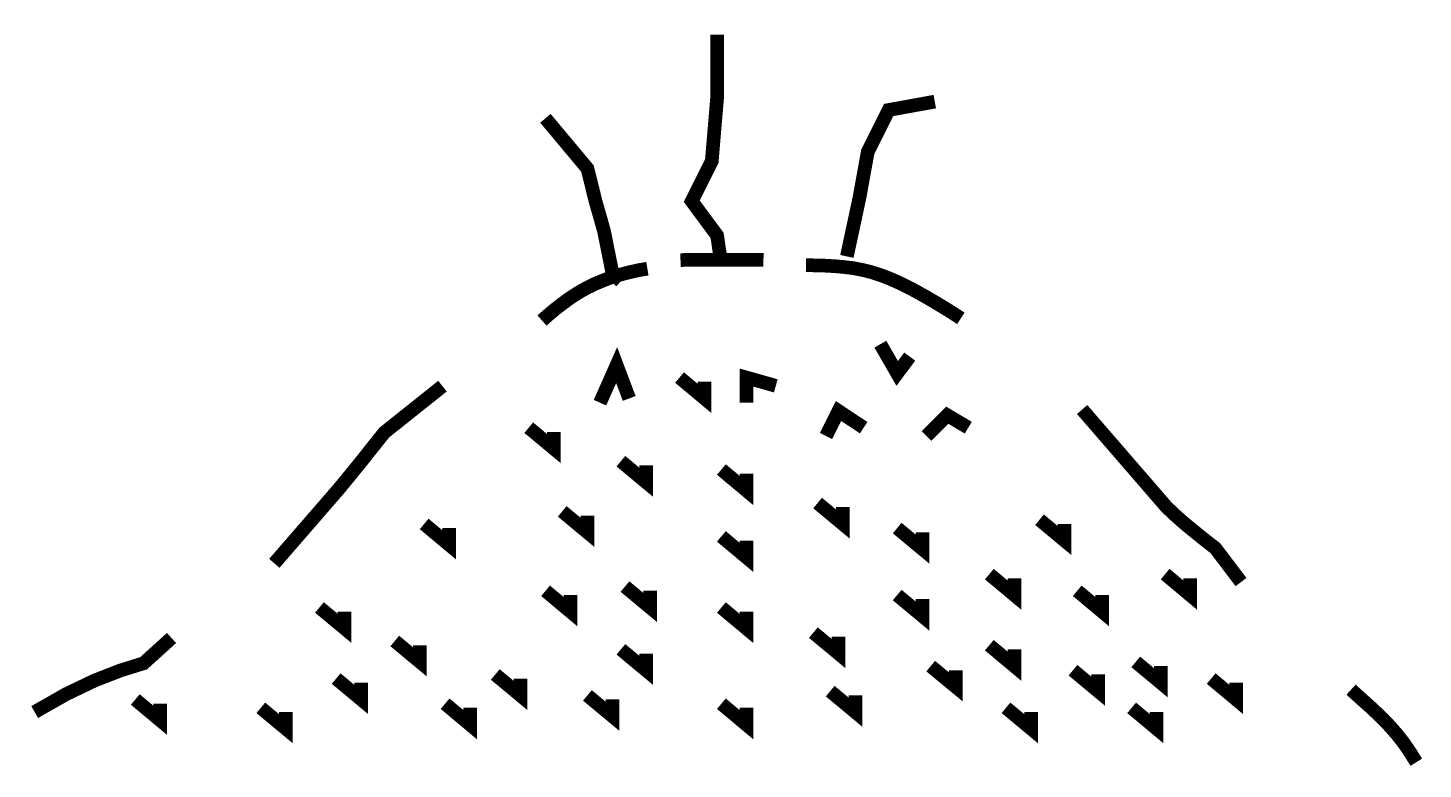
# Model space of a CAD drawing. Extents: x -0.1 to 10.1, y 0 to 5.4.
import ezdxf

# ---------------------------------------------------------------- set-up
doc = ezdxf.new("R2010")
doc.units = 0
doc.header["$MEASUREMENT"] = 0
doc.layers.get('0').update_dxf_attribs({"linetype": 'CONTINUOUS'})

msp = doc.modelspace()

# ---------------------------------------------------------------- linework, layer by layer
at = {"const_width": 0.1}
for points in [[(4.985, 5.366), (4.985, 4.908), (4.946, 4.443), (4.799, 4.149), (4.985, 3.898), (5.016, 3.684)], [(5.934, 3.745), (6.026, 4.174), (6.087, 4.51), (6.24, 4.816), (6.577, 4.877)], [(3.729, 4.755), (4.036, 4.388), (4.097, 4.143), (4.158, 3.929), (4.219, 3.623), (4.281, 3.562)], [(3.704, 3.276), (3.754, 3.32), (3.803, 3.361), (3.851, 3.398), (3.897, 3.432), (3.944, 3.463), (3.99, 3.492), (4.038, 3.518), (4.087, 3.542), (4.137, 3.563), (4.19, 3.584), (4.244, 3.602), (4.3, 3.618), (4.357, 3.632), (4.415, 3.645), (4.475, 3.655)], [(4.717, 3.718), (4.785, 3.72), (4.856, 3.721), (4.928, 3.721), (5.003, 3.721), (5.081, 3.721), (5.161, 3.721), (5.242, 3.721), (5.324, 3.72)], [(5.635, 3.681), (5.71, 3.679), (5.781, 3.677), (5.849, 3.673), (5.915, 3.667), (5.981, 3.659), (6.048, 3.646), (6.116, 3.629), (6.187, 3.606), (6.261, 3.577), (6.34, 3.541), (6.422, 3.499), (6.507, 3.452), (6.594, 3.401), (6.681, 3.348), (6.768, 3.292)], [(4.128, 2.675), (4.25, 2.95), (4.342, 2.706)], [(6.179, 3.103), (6.302, 2.889), (6.394, 3.012)], [(4.71, 2.859), (4.893, 2.706), (4.893, 2.828)], [(5.199, 2.675), (5.199, 2.859), (5.414, 2.798)], [(1.746, 1.5), (2.216, 2.042), (2.295, 2.138), (2.378, 2.24), (2.463, 2.347), (2.551, 2.457), (2.976, 2.796)], [(5.781, 2.431), (5.873, 2.614), (6.057, 2.492)], [(7.655, 2.625), (8.272, 1.912), (8.331, 1.856), (8.396, 1.798), (8.469, 1.738), (8.547, 1.675), (8.629, 1.611), (8.817, 1.363)], [(6.516, 2.431), (6.669, 2.583), (6.822, 2.492)], [(3.607, 2.492), (3.791, 2.339), (3.791, 2.461)], [(4.281, 2.247), (4.465, 2.094), (4.465, 2.216)], [(5.016, 2.186), (5.199, 2.033), (5.199, 2.155)], [(5.72, 1.941), (5.904, 1.788), (5.904, 1.911)], [(2.842, 1.788), (3.025, 1.635), (3.025, 1.758)], [(3.852, 1.88), (4.036, 1.727), (4.036, 1.849)], [(7.343, 1.819), (7.527, 1.666), (7.527, 1.788)], [(5.016, 1.697), (5.199, 1.544), (5.199, 1.666)], [(6.302, 1.758), (6.486, 1.605), (6.486, 1.727)], [(6.976, 1.421), (7.159, 1.268), (7.159, 1.391)], [(8.262, 1.421), (8.445, 1.268), (8.445, 1.391)], [(3.73, 1.299), (3.913, 1.146), (3.913, 1.268)], [(4.311, 1.33), (4.495, 1.177), (4.495, 1.299)], [(7.619, 1.299), (7.802, 1.146), (7.802, 1.268)], [(2.076, 1.177), (2.26, 1.024), (2.26, 1.146)], [(5.016, 1.177), (5.199, 1.024), (5.199, 1.146)], [(6.302, 1.268), (6.486, 1.115), (6.486, 1.238)], [(5.689, 0.993), (5.873, 0.84), (5.873, 0.963)], [(-0.007, 0.412), (0.223, 0.543), (0.432, 0.643), (0.62, 0.716), (0.79, 0.769), (0.994, 0.954)], [(2.627, 0.932), (2.811, 0.779), (2.811, 0.901)], [(4.281, 0.871), (4.465, 0.718), (4.465, 0.84)], [(6.976, 0.901), (7.159, 0.748), (7.159, 0.871)], [(8.047, 0.779), (8.231, 0.626), (8.231, 0.748)], [(3.362, 0.687), (3.546, 0.534), (3.546, 0.657)], [(6.547, 0.748), (6.731, 0.596), (6.731, 0.718)], [(7.588, 0.718), (7.772, 0.565), (7.772, 0.687)], [(2.198, 0.657), (2.382, 0.504), (2.382, 0.626)], [(5.812, 0.565), (5.996, 0.412), (5.996, 0.534)], [(8.599, 0.657), (8.782, 0.504), (8.782, 0.626)], [(9.622, 0.576), (9.667, 0.535), (9.714, 0.493), (9.761, 0.451), (9.809, 0.406), (9.858, 0.359), (9.907, 0.307), (9.956, 0.251), (10.005, 0.189), (10.052, 0.121), (10.099, 0.045)], [(0.729, 0.504), (0.912, 0.351), (0.912, 0.473)], [(2.995, 0.473), (3.178, 0.32), (3.178, 0.443)], [(4.036, 0.534), (4.22, 0.381), (4.22, 0.504)], [(5.016, 0.473), (5.199, 0.32), (5.199, 0.443)], [(1.647, 0.443), (1.831, 0.29), (1.831, 0.412)], [(7.098, 0.443), (7.282, 0.29), (7.282, 0.412)], [(8.017, 0.443), (8.2, 0.29), (8.2, 0.412)]]:
    msp.add_lwpolyline(points, dxfattribs=at)

doc.saveas('drawing.dxf')
